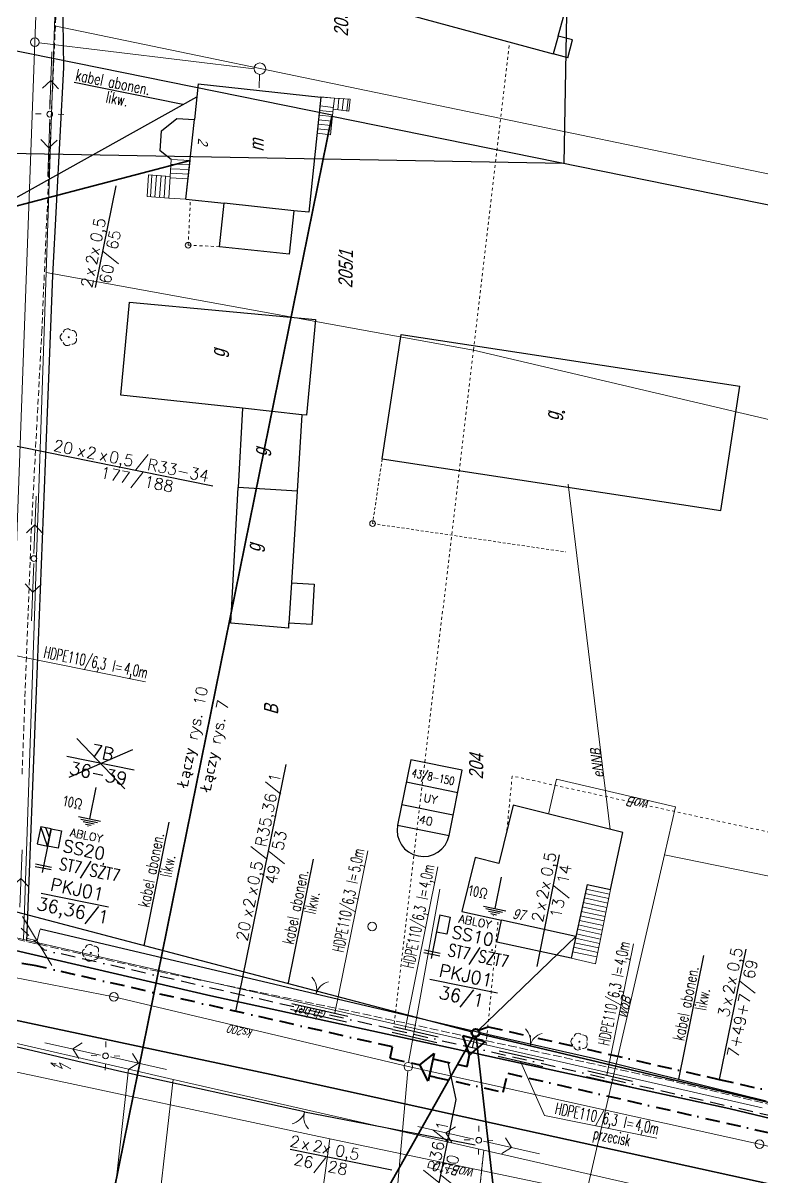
# Model space of a CAD drawing. Header units: millimetres. Extents: x 4848043 to 9699780, y 5827542 to 11659147.
# Drawn here: x 4849814.8 to 4849943.8, y 5829505.6 to 5829706.9 of the extents above; entities that cross this region are included whole.
import ezdxf
from ezdxf.enums import TextEntityAlignment as Align
from ezdxf.lldxf.tags import DXFTag

# ---------------------------------------------------------------- set-up
doc = ezdxf.new("R2010")
doc.units = ezdxf.units.MM
doc.header["$MEASUREMENT"] = 0
for name, pattern in [('0', [0]), ('BORDER', [1.75, 0.5, -0.25, 0.5, -0.25, 0, -0.25]), ('BUW', [0.85, 0.5, -0.35]), ('BZN', [1, 0.5, -0.5]), ('GUZ', [1, 0.5, -0.5]), ('KOC', [2, 1.5, -0.5]), ('KOJ', [0]), ('KOU', [1.5, 1, -0.5]), ('SCH', [0]), ('UPE', [0]), ('UPW', [0])]:
    doc.linetypes.add(name, pattern=pattern)
doc.layers.get('0').update_dxf_attribs({"lineweight": 18})
for name, color, linetype, lineweight in [('EADTD_T_0', 7, '0', 18), ('EBTOO_T_9', 7, '0', 18), ('EBTPO_L_4', 7, '0', 18), ('EBTPO_L_6', 9, '0', 18), ('EBUOA_T_1', 251, '0', 25), ('EBUPO_L_6', 7, '0', 18), ('EBUPP_L_3', 6, '0', 25), ('EDZPD_L_0', 251, '0', 18), ('EDZTD_T_0', 7, '0', 25), ('EUZOU_T_0', 251, '0', 18), ('EUZPU_L_4', 251, 'GUZ', 18), ('SDROK_T_1', 251, '0', 18), ('SDRPK_L_0', 7, '0', 35), ('SDRPK_L_1', 7, 'KOU', 18), ('SDRPK_L_2', 251, 'KOC', 18), ('SZOPO_T_0', 251, '0', 18), ('SZZPZ_T_0', 251, '0', 15), ('TEL kable doziemne proj.', 32, 'BORDER', 30), ('TEL rury', 6, 'Continuous', 30), ('TEL rury opis', 6, 'Continuous', 20), ('TEL rury opis MONIKA', 6, 'Continuous', 20), ('TES kable doziemne proj.', 4, 'BORDER', 40), ('TES kable napow. proj.', 241, 'LIN_NAPOW_PROJ', 35), ('TES zakończenia projektowane', 4, 'Continuous', 40), ('TES złącza projektowane', 4, 'Continuous', 40), ('UEEOO_T_0', 251, '0', 18), ('UEEPA_T_2', 251, '0', 18), ('UEEPON_L_0', 14, 'UPE', 18), ('UKKOO_T_2', 7, '0', 18), ('UKKPA_T_4', 251, '0', 18), ('UKKPOR_L_0', 36, '0', 18), ('UTTPA_T_2', 34, '0', 18), ('UWWOO_T_0', 251, '0', 18), ('UWWPO_L_0', 162, 'UPW', 18)]:
    doc.layers.add(name, color=color, linetype=linetype, lineweight=lineweight)
doc.layers.add('Kanaliza', color=36, linetype='DASHEDX2', lineweight=18, plot=False)
doc.layers.add('RYS layout', color=7, linetype='Continuous', lineweight=30, plot=False)
for name, color, linetype in [('NR-RYS @ 1', 7, 'Continuous'), ('OPIS_KABLA', 30, 'Continuous'), ('OPIS_RURY', 6, 'Continuous'), ('RURY-ISTN', 6, 'Continuous'), ('SZOPO_L_0', 251, 'BGS'), ('TES kable napow. likw.', 9, 'LIN_NAPOW_LIKW'), ('TES opisy kabli abon.', 30, 'Continuous'), ('TES opisy kabli rozdz.', 30, 'Continuous'), ('TES opisy zakończeń', 30, 'Continuous'), ('TES rury', 6, 'Continuous'), ('TES zakończenia istniejące', 140, 'Continuous'), ('TES zakończenia likwidowane', 9, 'Continuous')]:
    doc.layers.add(name, color=color, linetype=linetype)
doc.styles.add('ROMANS', font='simplex.shx')
doc.styles.add('SIMPLEX', font='simplex.shx', dxfattribs={"width": 0.8, "height": 1.5})
doc.styles.add('Simplex2', font='simplex.shx', dxfattribs={"width": 0.7})
doc.styles.get("Standard").update_dxf_attribs({"font": 'txt', "width": 0.8, "oblique": 15})
doc.linetypes.add('BGS', pattern='A,2.5,[133,ltypeshp.shx,S=0.2,R=0,X=0,Y=0],2.5', length=5)
tags = doc.linetypes.add('DASHEDX2', pattern=[38.1, 25.4, -12.7]).pattern_tags.tags
tags[6:7] = [DXFTag(74, 4), DXFTag(75, 0), DXFTag(340, '0'), DXFTag(46, 1.0), DXFTag(50, 0.0), DXFTag(44, 0.0), DXFTag(45, 0.0)]
tags[4:5] = [DXFTag(74, 4), DXFTag(75, 0), DXFTag(340, '0'), DXFTag(46, 1.0), DXFTag(50, 0.0), DXFTag(44, 0.0), DXFTag(45, 0.0)]
doc.linetypes.add('LIN_NAPOW_LIKW', pattern='A,0.0001,[131,ltypeshp.shx,S=0.1,R=20,X=0.34023,Y=-0.12817],-0.1,[131,ltypeshp.shx,S=0.1,R=200,X=0.35977,Y=0.12817],-0.3,[135,l_napow.shx,S=0.1,R=0,X=-0.4,Y=0],-0.2,[135,l_napow.shx,S=0.1,R=180,X=0.2,Y=0],-0.2', length=0.8001)
doc.linetypes.add('LIN_NAPOW_PROJ', pattern='A,0.0001,-0.4,[136,l_napow.shx,S=0.1,R=0,X=-0.4,Y=0],-0.2,[137,l_napow.shx,S=0.1,R=0,X=-0.2,Y=0],-0.2', length=0.8001)

# ---------------------------------------------------------------- blocks, each defined once
blk = doc.blocks.new('BUJ')
at = {"color": 0}
blk.add_circle((0, 0), 0.25, dxfattribs=at)
blk = doc.blocks.new('WSP')
at = {"color": 0}
blk.add_circle((0, 0), 0.09, dxfattribs=at)
blk = doc.blocks.new('BGB')
at = {"color": 0}
for centre, start, end in [((-1.5, 0.021), 0, 60.404), ((1.5, 0.021), 120, 180.404)]:
    blk.add_arc(centre, 1.5, start, end, dxfattribs=at)
blk = doc.blocks.new('DLI')
at = {"color": 0}
blk.add_circle((0, 0), 0.045, dxfattribs=at)
for centre, start, end in [((-0.357, 0.116), 102.488, 221.918), ((0, 0.375), 30.487, 149.918), ((0.357, 0.116), -41.514, 77.916), ((-0.22, -0.303), 174.489, 293.916), ((0.22, -0.303), -113.512, 5.915)]:
    blk.add_arc(centre, 0.375, start, end, dxfattribs=at)
blk = doc.blocks.new('PTR')
at = {"color": 0}
for p, q in [((0, 0.75), (0.3488, 1.44765)), ((0.5, 1.75), (0.1882, 1.4059)), ((0.5, 1.75), (0.4118, 1.2941)), ((0.5, 1), (0, 0.75)), ((0, 0), (0.5, 1))]:
    blk.add_line(p, q, dxfattribs=at)
blk = doc.blocks.new('SLS')
at = {"color": 0}
blk.add_circle((0, 0), 0.25, dxfattribs=at)
blk.add_circle((0, 0), 0.25, dxfattribs=at)
blk = doc.blocks.new('PNN')
at = {"color": 0}
for p, q in [((0.4395, 0.01539), (5.4395, 0.01539)), ((2.9395, 0.01539), (2.2324, 0.72249)), ((2.9395, 0.01539), (2.2324, -0.69171))]:
    blk.add_line(p, q, dxfattribs=at)
blk = doc.blocks.new('LAT')
at = {"color": 0}
for p, q in [((0.00809, 0.758155), (0.00809, 1.258155)), ((-1.24191, 0.008155), (-0.74191, 0.008155)), ((0.75809, 0.008155), (1.25809, 0.008155)), ((0.00809, -0.741845), (0.00809, -1.241845))]:
    blk.add_line(p, q, dxfattribs=at)
blk = doc.blocks.new('UKK')
at = {"color": 0}
blk.add_circle((0, 0), 0.375, dxfattribs=at)
blk = doc.blocks.new('KBR-SL1P')
for p, q in [((0, 0), (-1, 1.48)), ((-1, 1.48), (1, 1.48)), ((1, 1.48), (0, 0))]:
    blk.add_line(p, q)
blk.add_circle((0, 1.98), 0.35)
blk = doc.blocks.new('KB-RZP')
at = {"style": 'SIMPLEX'}
for s, p in [('/', (0.5, 0.39)), ('x', (-4.75, 0.25)), ('x', (-2.78, 0.25))]:
    blk.add_text(s, height=1, dxfattribs=at).set_placement(p)
for tag, p in [('POJ-KAB', (-5.16, 0.25)), ('DL-KAB', (0.19, -1.25))]:
    blk.add_attdef(tag, text='', height=1, dxfattribs=at).set_placement(p, align=Align.RIGHT)
for tag, p in [('KONS-KAB', (-3.5, 0.25)), ('SR-ZYL', (-0.85, 0.25)), ('SEP', (0.84, -1.25))]:
    blk.add_attdef(tag, text='', height=1, dxfattribs=at).set_placement(p, align=Align.CENTER)
for tag, p in [('NR-KAB', (1.5, 0.25)), ('DL-MON', (1.5, -1.25))]:
    blk.add_attdef(tag, p, '', height=1, dxfattribs=at)
at = {"style": 'SIMPLEX', "flags": 1}
blk.add_attdef('TYP-KAB', text='', height=0.5, dxfattribs=at).set_placement((-8.41, 0.25), align=Align.RIGHT)
blk.add_attdef('REJ-SZAF', (7.64, 0.25), '', height=0.5, dxfattribs=at)
blk = doc.blocks.new('KB-IWP')
at = {"style": 'SIMPLEX'}
for p in [(-1.22, 0.25), (0.64, 0.25)]:
    blk.add_text('x', height=1, dxfattribs=at).set_placement(p, align=Align.RIGHT)
for tag, p in [('POJ-KAB', (-2.13, 0.25)), ('DL-KAB', (-0.62, -1.25))]:
    blk.add_attdef(tag, text='', height=1, dxfattribs=at).set_placement(p, align=Align.RIGHT)
for tag, p in [('KONS-KAB', (-0.52, 0.25)), ('SR-ZYL', (2.12, 0.25)), ('SEP', (-0.02, -1.25))]:
    blk.add_attdef(tag, text='', height=1, dxfattribs=at).set_placement(p, align=Align.CENTER)
at = {"style": 'SIMPLEX', "flags": 1}
blk.add_attdef('TYP-KAB', text='', height=0.5, dxfattribs=at).set_placement((-6.02, 0.25), align=Align.RIGHT)
blk.add_attdef('REJ-SZAF', (6.39, 0.25), '', height=0.5, dxfattribs=at)
at = {"style": 'SIMPLEX'}
blk.add_attdef('DL-MON', (0.7, -1.25), '', height=1, dxfattribs=at)
blk = doc.blocks.new('OB')
at = {"style": 'ROMANS', "width": 0.6}
blk.add_text('l=', height=2, dxfattribs=at).set_placement((9.86, 0.18))
for tag, p in [('OB_TYP', (8.68, 0.18)), ('OB_SW', (11.54, -2.76))]:
    blk.add_attdef(tag, text='', height=2, dxfattribs=at).set_placement(p, align=Align.RIGHT)
blk.add_attdef('OB_DL', (11.91, 0.18), '', height=2, dxfattribs=at)
blk = doc.blocks.new('ZL-2P')
for p, q in [((0, 0), (1, 1.25)), ((1, 1.25), (1, -1.25)), ((1, -1.25), (0, 0)), ((1, 0.75), (1.5, 0.75)), ((1, -0.75), (1.5, -0.75))]:
    blk.add_line(p, q)
blk = doc.blocks.new('KBR-ZP2')
blk.add_line((-4, 2), (4, 2))
at = {"style": 'SIMPLEX'}
for tag, p in [('REJ-SZAF', (0, 2.5)), ('NR-ZAK', (0, 0))]:
    blk.add_attdef(tag, text='', height=1.5, dxfattribs=at).set_placement(p, align=Align.CENTER)
blk = doc.blocks.new('ZLOP')
for p, q in [((9.15, 0), (0, 0)), ((0, 0), (0, -11.62)), ((9.15, -11.62), (9.15, 0)), ((9.15, -4), (0, -4)), ((9.15, -8), (0, -8)), ((0, -11.62), (9.15, -11.62))]:
    blk.add_line(p, q)
blk.add_arc((4.58, -11.62), 4.58, 180, 0)
at = {"style": 'ROMANS', "width": 0.713756}
blk.add_attdef('MUFA', text='', height=1.41, dxfattribs=at).set_placement((0.63, -2.88), (8.18, -2.88), align=Align.FIT)
at = {"style": 'ROMANS'}
for tag, p in [('LACZNIK', (4.71, -6.72)), ('PARY', (4.69, -10.56))]:
    blk.add_attdef(tag, text='', height=1.41, dxfattribs=at).set_placement(p, align=Align.CENTER)
for tag, flags, p in [('NRZL', 4, (4.68, -14.12)), ('BOKT', 1, (4.69, -17.8))]:
    blk.add_attdef(tag, text='', height=1.41, dxfattribs=dict(at, flags=flags)).set_placement(p, align=Align.CENTER)

msp = doc.modelspace()

# ---------------------------------------------------------------- linework, layer by layer
at = {"layer": 'EBTPO_L_4', "linetype": 'BUW'}
for p, q in [((4849877.46, 5829630.85), (4849875.8, 5829619.56)), ((4849875.8, 5829619.56), (4849909.49, 5829614.62))]:
    msp.add_line(p, q, dxfattribs=at)
at = {"layer": 'EBTPO_L_6', "linetype": 'SCH'}
for p, q in [((4849866.11, 5829687.66), (4849866.78, 5829693.99)), ((4849868.93, 5829692.17), (4849866.62, 5829692.44)), ((4849869.1, 5829693.77), (4849866.78, 5829694.01)), ((4849866.78, 5829693.99), (4849869.12, 5829693.79)), ((4849868.91, 5829691.87), (4849869.12, 5829693.79)), ((4849869.12, 5829693.79), (4849871.88, 5829693.62)), ((4849869.92, 5829693.74), (4849869.7, 5829691.76)), ((4849870.72, 5829693.68), (4849870.48, 5829691.67)), ((4849871.52, 5829693.63), (4849871.28, 5829691.57)), ((4849871.62, 5829691.53), (4849871.88, 5829693.62)), ((4849868.76, 5829690.6), (4849866.45, 5829690.84)), ((4849868.86, 5829691.38), (4849866.54, 5829691.64)), ((4849868.91, 5829691.87), (4849871.62, 5829691.53)), ((4849868.5, 5829688.2), (4849866.2, 5829688.44)), ((4849868.59, 5829689), (4849866.28, 5829689.24)), ((4849868.69, 5829689.8), (4849866.37, 5829690.04)), ((4849866.11, 5829687.66), (4849868.43, 5829687.4)), ((4849843.85, 5829682.14), (4849840.61, 5829682.28)), ((4849840.66, 5829683.08), (4849843.94, 5829682.94)), ((4849843.94, 5829682.94), (4849843.22, 5829676.17)), ((4849836.7, 5829680.41), (4849836.43, 5829676.61)), ((4849840.47, 5829680.14), (4849836.7, 5829680.41)), ((4849837.01, 5829676.56), (4849837.28, 5829680.36)), ((4849837.81, 5829676.53), (4849838.07, 5829680.3)), ((4849838.61, 5829676.47), (4849838.87, 5829680.25)), ((4849839.41, 5829676.42), (4849839.67, 5829680.19)), ((4849843.68, 5829680.54), (4849840.5, 5829680.68)), ((4849843.77, 5829681.34), (4849840.56, 5829681.48)), ((4849840.47, 5829680.14), (4849840.2, 5829676.36)), ((4849843.61, 5829679.74), (4849840.45, 5829679.88)), ((4849840.2, 5829676.36), (4849836.43, 5829676.61)), ((4849840.2, 5829676.36), (4849843.22, 5829676.17)), ((4849913.06, 5829555.8), (4849917.17, 5829554.93)), ((4849917.32, 5829555.71), (4849913.24, 5829556.58)), ((4849917.32, 5829555.71), (4849914.71, 5829542.77)), ((4849912.56, 5829553.45), (4849916.69, 5829552.58)), ((4849912.72, 5829554.25), (4849916.86, 5829553.36)), ((4849912.89, 5829555.03), (4849917.01, 5829554.13)), ((4849912.21, 5829551.9), (4849916.38, 5829551)), ((4849912.39, 5829552.68), (4849916.53, 5829551.78)), ((4849911.71, 5829549.55), (4849915.9, 5829548.65)), ((4849911.89, 5829550.32), (4849916.07, 5829549.43)), ((4849912.04, 5829551.12), (4849916.22, 5829550.23)), ((4849911.36, 5829547.99), (4849915.59, 5829547.08)), ((4849911.54, 5829548.77), (4849915.74, 5829547.88)), ((4849910.86, 5829545.64), (4849915.11, 5829544.73)), ((4849911.04, 5829546.42), (4849915.28, 5829545.52)), ((4849911.21, 5829547.2), (4849915.43, 5829546.3)), ((4849914.71, 5829542.77), (4849910.45, 5829543.71)), ((4849910.71, 5829544.87), (4849914.95, 5829543.95))]:
    msp.add_line(p, q, dxfattribs=at)
at = {"layer": 'EBTPO_L_6', "linetype": '0'}
for p, q in [((4849869.12, 5829693.79), (4849868.91, 5829691.87)), ((4849868.43, 5829687.4), (4849868.91, 5829691.87)), ((4849840.66, 5829683.08), (4849840.47, 5829680.14)), ((4849840.2, 5829676.36), (4849840.47, 5829680.14))]:
    msp.add_line(p, q, dxfattribs=at)
at = {"layer": 'EBUPO_L_6', "linetype": 'BZN'}
for p, q in [((4849843.6, 5829668.14), (4849844, 5829676.1)), ((4849849.07, 5829667.88), (4849843.6, 5829668.14))]:
    msp.add_line(p, q, dxfattribs=at)
at = {"layer": 'EBUPP_L_3', "linetype": '0'}
for p, q in [((4849908.18, 5829704.64), (4849910.94, 5829714.53)), ((4849873.1, 5829710.8), (4849907.34, 5829701.53)), ((4849908.18, 5829704.64), (4849907.34, 5829701.53)), ((4849910.71, 5829703.95), (4849908.18, 5829704.64)), ((4849909.85, 5829700.85), (4849910.71, 5829703.95)), ((4849909.85, 5829700.85), (4849907.34, 5829701.53)), ((4849845.36, 5829696.3), (4849844.69, 5829690.09)), ((4849845.36, 5829696.3), (4849866.78, 5829693.99)), ((4849866.78, 5829693.99), (4849864.64, 5829673.89)), ((4849838.93, 5829688.11), (4849841.63, 5829690.22)), ((4849841.63, 5829690.22), (4849844.69, 5829690.09)), ((4849843.22, 5829676.17), (4849844.69, 5829690.09)), ((4849838.73, 5829684.61), (4849838.93, 5829688.11)), ((4849840.66, 5829683.08), (4849838.73, 5829684.61)), ((4849843.22, 5829676.17), (4849849.87, 5829675.45)), ((4849849.07, 5829667.88), (4849849.87, 5829675.45)), ((4849862.05, 5829674.15), (4849849.87, 5829675.45)), ((4849862.05, 5829674.15), (4849861.25, 5829666.57)), ((4849864.64, 5829673.89), (4849862.05, 5829674.15)), ((4849861.25, 5829666.57), (4849849.07, 5829667.88)), ((4849831.83, 5829641.95), (4849833.34, 5829658.18)), ((4849833.34, 5829658.18), (4849865.83, 5829655.16)), ((4849865.83, 5829655.16), (4849864.27, 5829638.49)), ((4849877.46, 5829630.85), (4849880.77, 5829652.56)), ((4849880.77, 5829652.56), (4849939.91, 5829643.52)), ((4849853.11, 5829639.71), (4849831.83, 5829641.95)), ((4849936.59, 5829621.82), (4849939.91, 5829643.52)), ((4849853.11, 5829639.71), (4849852.34, 5829625.86)), ((4849863.43, 5829638.56), (4849853.11, 5829639.71)), ((4849863.43, 5829638.56), (4849862.62, 5829625.24)), ((4849864.27, 5829638.49), (4849863.43, 5829638.56)), ((4849877.46, 5829630.85), (4849936.59, 5829621.82)), ((4849851.04, 5829602.2), (4849852.34, 5829625.86)), ((4849862.62, 5829625.24), (4849852.34, 5829625.86)), ((4849862.62, 5829625.24), (4849861.63, 5829609.21)), ((4849861.63, 5829609.21), (4849861.2, 5829602.2)), ((4849861.63, 5829609.21), (4849865.61, 5829608.98)), ((4849865.61, 5829608.98), (4849865.16, 5829601.95)), ((4849861.15, 5829601.32), (4849851.04, 5829602.2)), ((4849861.15, 5829601.32), (4849861.2, 5829602.2)), ((4849865.16, 5829601.95), (4849861.2, 5829602.2)), ((4849900.34, 5829570.41), (4849897.82, 5829560.28)), ((4849919.46, 5829565.67), (4849900.34, 5829570.41)), ((4849917.32, 5829555.71), (4849919.46, 5829565.67)), ((4849893.72, 5829561.29), (4849891.39, 5829551.87)), ((4849897.82, 5829560.28), (4849893.72, 5829561.29)), ((4849913.24, 5829556.58), (4849911.28, 5829547.5)), ((4849913.24, 5829556.58), (4849917.32, 5829555.71)), ((4849891.39, 5829551.87), (4849898.32, 5829550.35)), ((4849897.48, 5829546.54), (4849898.32, 5829550.35)), ((4849911.28, 5829547.5), (4849898.32, 5829550.35)), ((4849911.28, 5829547.5), (4849910.45, 5829543.71)), ((4849910.45, 5829543.71), (4849897.48, 5829546.54))]:
    msp.add_line(p, q, dxfattribs=at)
at = {"layer": 'EDZPD_L_0', "linetype": '0'}
for p, q in [((4849820.28, 5829706.39), (4849822.74, 5829779.11)), ((4849818.81, 5829663.4), (4849820.28, 5829706.39)), ((4849820.28, 5829706.39), (4849963.31, 5829676.73)), ((4849814.85, 5829547), (4849818.81, 5829663.4)), ((4849818.81, 5829663.4), (4849893.4, 5829649.85)), ((4849893.4, 5829649.85), (4849958.18, 5829634.63)), ((4849814.85, 5829547), (4849803.02, 5829549.71)), ((4849879.54, 5829532.28), (4849814.85, 5829547)), ((4849833.21, 5829524.39), (4849802.33, 5829531.44)), ((4849943.83, 5829517.63), (4849879.54, 5829532.28)), ((4849833.21, 5829524.39), (4849820.44, 5829409.61)), ((4849841, 5829522.59), (4849833.21, 5829524.39)), ((4849827.96, 5829408.08), (4849841, 5829522.59)), ((4849895.23, 5829510.26), (4849841, 5829522.59)), ((4849882.41, 5829397.04), (4849895.23, 5829510.26)), ((4849895.23, 5829510.26), (4849938.82, 5829500.32))]:
    msp.add_line(p, q, dxfattribs=at)
at = {"layer": 'EUZPU_L_4', "linetype": 'GUZ'}
for p, q in [((4849893.4, 5829649.85), (4849899.72, 5829703.59)), ((4849879.54, 5829532.28), (4849893.4, 5829649.85)), ((4849900.17, 5829575.52), (4849899.24, 5829566.01)), ((4850001.85, 5829553.3), (4849900.17, 5829575.52)), ((4849895.6, 5829528.63), (4849897.73, 5829550.48)), ((4849895.23, 5829510.26), (4849886.92, 5829436.91))]:
    msp.add_line(p, q, dxfattribs=at)
at = {"layer": 'Kanaliza', "ltscale": 0.1}
for p, q in [((4849855.13, 5829698.92), (4849817.57, 5829703.46)), ((4849856.07, 5829697.94), (4849855.98, 5829695.58)), ((4849882.09, 5829525.56), (4849887.55, 5829555.79)), ((4849877.86, 5829478.01), (4849881.96, 5829524.07))]:
    msp.add_line(p, q, dxfattribs=at)
msp.add_circle((4849856.13, 5829698.94), 1, dxfattribs=at)
at = {"layer": 'OPIS_RURY'}
for p, q in [((4849827.48, 5829573.5), (4849826.37, 5829568.03)), ((4849824.43, 5829568.43), (4849828.31, 5829567.64)), ((4849824.85, 5829568), (4849827.76, 5829567.4)), ((4849825.26, 5829567.57), (4849827.21, 5829567.17)), ((4849825.68, 5829567.13), (4849826.65, 5829566.94)), ((4849826.08, 5829566.78), (4849826.15, 5829566.76)), ((4849898.23, 5829557.89), (4849897.12, 5829552.42)), ((4849895.17, 5829552.81), (4849899.06, 5829552.02)), ((4849895.59, 5829552.38), (4849898.5, 5829551.79)), ((4849896.01, 5829551.95), (4849897.95, 5829551.56)), ((4849896.43, 5829551.52), (4849897.4, 5829551.32)), ((4849896.82, 5829551.16), (4849896.9, 5829551.15))]:
    msp.add_line(p, q, dxfattribs=at)
at = {"layer": 'RURY-ISTN'}
for p, q in [((4849819.68, 5829566.31), (4849818.14, 5829558.71)), ((4849819.68, 5829566.31), (4849821.5, 5829565.94)), ((4849821.5, 5829565.94), (4849820.89, 5829562.93)), ((4849820.89, 5829562.93), (4849819.07, 5829563.3)), ((4849819.68, 5829559.13), (4849816.89, 5829559.7)), ((4849819.77, 5829559.57), (4849816.97, 5829560.14)), ((4849887.54, 5829551.28), (4849886, 5829543.68)), ((4849887.54, 5829551.28), (4849889.36, 5829550.91)), ((4849889.36, 5829550.91), (4849888.75, 5829547.9)), ((4849888.75, 5829547.9), (4849886.93, 5829548.27)), ((4849887.54, 5829544.11), (4849884.74, 5829544.67)), ((4849887.62, 5829544.54), (4849884.83, 5829545.11))]:
    msp.add_line(p, q, dxfattribs=at)
at = {"layer": 'RYS layout'}
for points in [[(4849624.24, 5829687.49), (4849634.23, 5830247.4), (4849919.19, 5830242.32), (4849909.19, 5829682.41)], [(4849812.06, 5829411.56), (4849214.23, 5829532.82), (4849270.89, 5829812.13), (4849868.72, 5829690.87)], [(4850409.84, 5829290.05), (4849812.01, 5829411.31), (4849868.67, 5829690.63), (4850466.49, 5829569.37)]]:
    msp.add_lwpolyline(points, close=True, dxfattribs=at)
at = {"layer": 'SDRPK_L_0', "linetype": 'KOJ'}
for p, q in [((4849847.56, 5829537.15), (4849752.7, 5829559.23)), ((4849815.89, 5829532.4), (4849792.79, 5829537.29)), ((4849890.38, 5829527.83), (4849847.56, 5829537.15)), ((4849858.08, 5829523.46), (4849815.89, 5829532.4)), ((4849937.96, 5829517.49), (4849890.38, 5829527.83)), ((4849922.99, 5829509.18), (4849858.08, 5829523.46)), ((4850004.91, 5829501.46), (4849937.96, 5829517.49)), ((4849981.85, 5829496.23), (4849922.99, 5829509.18))]:
    msp.add_line(p, q, dxfattribs=at)
at = {"layer": 'SDRPK_L_1', "linetype": 'KOU'}
for p, q in [((4849818.04, 5829653), (4849820.79, 5829714.9)), ((4849816.18, 5829617.88), (4849818.04, 5829653)), ((4849814.61, 5829575.87), (4849816.18, 5829617.88))]:
    msp.add_line(p, q, dxfattribs=at)
at = {"layer": 'SDRPK_L_2', "linetype": 'KOC'}
for p, q in [((4849838.51, 5829541.39), (4849813.93, 5829546.97)), ((4849871.36, 5829534.61), (4849838.51, 5829541.39)), ((4849928.31, 5829522.25), (4849871.36, 5829534.61)), ((4849990.57, 5829507.27), (4849928.31, 5829522.25))]:
    msp.add_line(p, q, dxfattribs=at)
at = {"layer": 'SZOPO_L_0', "linetype": 'BGS'}
for p, q in [((4849821.89, 5829699.14), (4849821.65, 5829715.86)), ((4849820, 5829662.84), (4849821.89, 5829699.14)), ((4849819.05, 5829638.92), (4849820, 5829662.84)), ((4849817.14, 5829590.3), (4849819.05, 5829638.92)), ((4849815.45, 5829546.71), (4849817.14, 5829590.3)), ((4849865.91, 5829537.46), (4849817.74, 5829548.77)), ((4849896.86, 5829530.19), (4849865.91, 5829537.46)), ((4849831.5, 5829524.02), (4849787.8, 5829534.36)), ((4849914.34, 5829526.22), (4849896.86, 5829530.19)), ((4849944.49, 5829518.76), (4849914.34, 5829526.22)), ((4849863.92, 5829516.94), (4849831.5, 5829524.02)), ((4849863.92, 5829516.94), (4849893.72, 5829511.14))]:
    msp.add_line(p, q, dxfattribs=at)
at = {"layer": 'TEL kable doziemne proj.', "ltscale": 5}
msp.add_line((4849893.62, 5829530.02), (4849893.19, 5829528.14), dxfattribs=at)
for points in [[(4849879.32, 5829531.3), (4849818.5, 5829545.14), (4849814.43, 5829548.99)], [(4849879.32, 5829531.3), (4849943.61, 5829516.65), (4850007.81, 5829502.05), (4850071.93, 5829487.43), (4850072.3, 5829490.43), (4850105.14, 5829482.95)]]:
    msp.add_lwpolyline(points, dxfattribs=at)
at = {"layer": 'TEL rury'}
for p, q in [((4849861.71, 5829535.82), (4849871.46, 5829533.6)), ((4849861.49, 5829534.85), (4849871.24, 5829532.63)), ((4849879.43, 5829531.79), (4849887.23, 5829530.01)), ((4849879.21, 5829530.82), (4849887.01, 5829529.04)), ((4849897.91, 5829527.58), (4849905.71, 5829525.8)), ((4849897.69, 5829526.61), (4849905.49, 5829524.83)), ((4849913.35, 5829524.06), (4849921.15, 5829522.28)), ((4849913.13, 5829523.09), (4849920.93, 5829521.31))]:
    msp.add_line(p, q, dxfattribs=at)
at = {"layer": 'TEL rury opis'}
for p, q in [((4849806.04, 5829598.04), (4849836.13, 5829591.94)), ((4849869.21, 5829534.12), (4849874.96, 5829562.49)), ((4849881.46, 5829531.33), (4849887.21, 5829559.7)), ((4849916.69, 5829523.3), (4849921.34, 5829546.22)), ((4849905.81, 5829516.3), (4849925.4, 5829512.33))]:
    msp.add_line(p, q, dxfattribs=at)
at = {"layer": 'TEL rury opis MONIKA', "linetype": 'ByBlock'}
msp.add_line((4849901.59, 5829525.72), (4849905.81, 5829516.3), dxfattribs=at)
at = {"layer": 'TES kable doziemne proj.', "ltscale": 5}
for p, q in [((4849896, 5829531.77), (4849936.32, 5829522.58)), ((4849878.85, 5829526.27), (4849884.06, 5829525.12)), ((4849898.6, 5829520.35), (4849899.4, 5829523.65)), ((4849899.4, 5829523.65), (4849942.94, 5829513.73)), ((4849886.66, 5829523), (4849898.6, 5829520.35)), ((4849936.32, 5829522.58), (4849989.21, 5829510.55)), ((4849942.94, 5829513.73), (4849988.22, 5829503.43))]:
    msp.add_line(p, q, dxfattribs=at)
for points in [[(4849878.85, 5829526.27), (4849879.28, 5829528.24), (4849817.04, 5829542.4), (4849793.32, 5829546.43)], [(4849886.82, 5829526.04), (4849892.31, 5829524.82), (4849892.73, 5829526.88)]]:
    msp.add_lwpolyline(points, dxfattribs=at)
at = {"layer": 'TES kable napow. likw.', "ltscale": 5}
for points in [[(4849808.84, 5829673.87), (4849845.12, 5829694.03)], [(4849801.87, 5829554.91), (4849893.1, 5829530.88)]]:
    msp.add_lwpolyline(points, dxfattribs=at)
at = {"layer": 'TES kable napow. likw.', "ltscale": 4}
msp.add_lwpolyline([(4849894.45, 5829530.54), (4849988.63, 5829508.23)], dxfattribs=at)
at = {"layer": 'TES kable napow. proj.', "ltscale": 5}
for p, q in [((4849808.9, 5829673.73), (4849843.94, 5829682.94)), ((4849894.28, 5829531.19), (4849911.28, 5829547.5)), ((4849893.43, 5829530.1), (4849869.23, 5829487.26)), ((4849893.85, 5829530.01), (4849902.6, 5829453.44)), ((4849988.63, 5829508.23), (4849894.45, 5829530.54))]:
    msp.add_line(p, q, dxfattribs=at)
at = {"layer": 'TES opisy kabli rozdz.'}
for p, q in [((4849830.95, 5829678.52), (4849827.35, 5829660.76)), ((4849847.92, 5829626.1), (4849810.21, 5829633.75)), ((4849851.95, 5829534.45), (4849860.68, 5829577.52)), ((4849908.39, 5829561.78), (4849904.44, 5829542.31)), ((4849940.93, 5829545.31), (4849936.32, 5829522.58)), ((4849884.62, 5829490.61), (4849890.39, 5829519.08)), ((4849879.15, 5829506.76), (4849861.38, 5829510.36))]:
    msp.add_line(p, q, dxfattribs=at)
at = {"layer": 'TES opisy kabli rozdz.', "linetype": 'ByBlock'}
msp.add_line((4849890.39, 5829519.08), (4849889.01, 5829525.55), dxfattribs=at)
at = {"layer": 'TES opisy zakończeń'}
for p, q in [((4849824.15, 5829582.07), (4849832.52, 5829573.28)), ((4849833.9, 5829580.09), (4849822.77, 5829575.25))]:
    msp.add_line(p, q, dxfattribs=at)
at = {"layer": 'TES rury', "linetype": 'Continuous'}
for p, q in [((4849842.65, 5829692.69), (4849823.67, 5829696.54)), ((4849840.25, 5829567.47), (4849835.86, 5829545.87)), ((4849865.44, 5829561.03), (4849861.06, 5829539.43)), ((4849933.59, 5829544.2), (4849929.21, 5829522.6))]:
    msp.add_line(p, q, dxfattribs=at)
at = {"layer": 'TES zakończenia likwidowane', "extrusion": (0, 0, -1)}
for p, q in [((4849819.07, 5829563.3), (4849817.86, 5829566.68)), ((4849819.38, 5829564.81), (4849818.77, 5829566.5))]:
    msp.add_line(p, q, dxfattribs=at)
msp.add_lwpolyline([(-4849817.25, 5829563.67), (-4849819.07, 5829563.3), (-4849819.68, 5829566.31), (-4849817.86, 5829566.68)], close=True, dxfattribs=at)
at = {"layer": 'TES złącza projektowane', "linetype": 'ByBlock'}
msp.add_line((4849894.28, 5829531.19), (4849896, 5829531.77), dxfattribs=at)
at = {"layer": 'UEEPON_L_0', "linetype": 'UPE'}
for p, q in [((4849913.73, 5829595.3), (4849909.92, 5829626.45)), ((4849917.29, 5829566.21), (4849913.73, 5829595.3))]:
    msp.add_line(p, q, dxfattribs=at)
at = {"layer": 'UKKPOR_L_0', "linetype": '0'}
for p, q in [((4849816.83, 5829703.55), (4849819.43, 5829770.93)), ((4849810.9, 5829540.81), (4849816.83, 5829703.55)), ((4849830.64, 5829537.01), (4849810.9, 5829540.81)), ((4849882.03, 5829524.81), (4849830.64, 5829537.01)), ((4849943.33, 5829511.26), (4849882.03, 5829524.81)), ((4850006.16, 5829496.59), (4849943.33, 5829511.26))]:
    msp.add_line(p, q, dxfattribs=at)
at = {"layer": 'UWWPO_L_0', "linetype": 'UPW'}
for p, q in [((4849907.89, 5829574.98), (4849906.48, 5829568.88)), ((4849928.7, 5829570.17), (4849907.89, 5829574.98)), ((4849928.7, 5829570.17), (4849926.75, 5829561.78)), ((4849913.14, 5829502.84), (4849926.75, 5829561.78)), ((4849926.75, 5829561.78), (4849951.77, 5829556.65)), ((4849868.34, 5829512.24), (4849807.46, 5829525.14)), ((4849868.34, 5829512.24), (4849864.95, 5829488.01)), ((4849913.14, 5829502.84), (4849868.34, 5829512.24))]:
    msp.add_line(p, q, dxfattribs=at)

# ---------------------------------------------------------------- block references
at = {"layer": 'EBTOO_T_9', "xscale": 2, "yscale": 2, "zscale": 2, "rotation": 88.97723720235952}
for p in [(4849843.6, 5829668.14), (4849875.8, 5829619.56)]:
    msp.add_blockref('BUJ', p, dxfattribs=at)
at = {"layer": 'EBUOA_T_1', "xscale": 2, "yscale": 2, "zscale": 2, "rotation": 88.97723720235952}
msp.add_blockref('WSP', (4849909.11, 5829638.99), dxfattribs=at)
at = {"layer": 'SZOPO_T_0'}
for p, xscale, yscale, zscale, rotation in [((4849865.91, 5829537.46), 1.999999999477125, 1.999999999477125, 1.999999999477125, 344.0472372074245), ((4849903.27, 5829528.44), 1.999999999531038, 1.999999999531038, 1.999999999531038, 345.3272372084519), ((4849863.92, 5829516.94), 1.999999999701012, 1.999999999701012, 1.999999999701012, 163.7172372004756)]:
    msp.add_blockref('BGB', p, dxfattribs=dict(at, xscale=xscale, yscale=yscale, zscale=zscale, rotation=rotation))
at = {"layer": 'SZZPZ_T_0', "xscale": 2, "yscale": 2, "zscale": 2, "rotation": 88.97723720235952}
for p in [(4849822.75, 5829652.07), (4849826.61, 5829544.65), (4849911.91, 5829529.16)]:
    msp.add_blockref('DLI', p, dxfattribs=at)
at = {"layer": 'TEL rury opis'}
for p, rotation, values in [((4849820.57, 5829595.56), 348.5338841266187, {'OB_TYP': 'HDPE110/6,3', 'OB_DL': '4,0m'}), ((4849871.35, 5829546.92), 78.53388413066375, {'OB_TYP': 'HDPE110/6,3', 'OB_DL': '5,0m'}), ((4849883.6, 5829544.14), 78.53388413066375, {'OB_TYP': 'HDPE110/6,3', 'OB_DL': '4,0m'}), ((4849917.72, 5829530.66), 78.53388413648881, {'OB_TYP': 'HDPE110/6,3', 'OB_DL': '4,0m'}), ((4849909.83, 5829515.94), 348.5338841265477, {'OB_TYP': 'HDPE110/6,3', 'OB_DL': '4,0m', 'OB_SW': 'przecisk'})]:
    msp.add_blockref('OB', p, dxfattribs=dict(at, rotation=rotation)).add_auto_attribs(values)
at = {"layer": 'TES opisy kabli abon.', "linetype": 'Continuous'}
for p, xscale, yscale, zscale, rotation, values in [((4849828.48, 5829666.33), 1.999999999546577, 1.999999999546577, 1.999999999546577, 78.5338841245074, {'POJ-KAB': '2', 'KONS-KAB': '2', 'DL-KAB': '60', 'DL-MON': '65', 'SR-ZYL': '0,5', 'SEP': '/'}), ((4849907.15, 5829555.65), 1.999999999546577, 1.999999999546577, 1.999999999546577, 78.53388412991411, {'POJ-KAB': '2', 'KONS-KAB': '2', 'DL-KAB': '13', 'DL-MON': '14', 'SR-ZYL': '0,5', 'SEP': '/'}), ((4849939.66, 5829539.05), 1.999999999546578, 1.999999999546578, 1.999999999546578, 78.53388413053656, {'POJ-KAB': '3', 'KONS-KAB': '2', 'DL-KAB': '7+49+7', 'DL-MON': '69', 'SR-ZYL': '0,5', 'SEP': '/'}), ((4849866.96, 5829509.23), 1.999999999546577, 1.999999999546577, 1.999999999546577, 348.5338841265313, {'POJ-KAB': '2', 'KONS-KAB': '2', 'DL-KAB': '26', 'DL-MON': '28', 'SR-ZYL': '0,5', 'SEP': '/'})]:
    msp.add_blockref('KB-IWP', p, dxfattribs=dict(at, xscale=xscale, yscale=yscale, zscale=zscale, rotation=rotation)).add_auto_attribs(values)
at = {"layer": 'TES opisy kabli rozdz.'}
for p, xscale, yscale, zscale, rotation, values in [((4849833.32, 5829629.06), 1.999999999363284, 1.999999999363284, 1.999999999363284, 348.5338841358439, {'POJ-KAB': '20', 'KONS-KAB': '2', 'SR-ZYL': '0,5', 'NR-KAB': 'R33-34', 'DL-KAB': '177', 'DL-MON': '188', 'SEP': '/'}), ((4849857.12, 5829559.96), 1.999999999883584, 1.999999999883584, 1.999999999883584, 78.53388412771184, {'POJ-KAB': '20', 'KONS-KAB': '2', 'SR-ZYL': '0,5', 'NR-KAB': 'R35,36/1', 'DL-KAB': '49', 'DL-MON': '53', 'SEP': '/'}), ((4849887.22, 5829503.43), 1.999999999883584, 1.999999999883584, 1.999999999883584, 78.53388412829946, {'POJ-KAB': '10', 'KONS-KAB': '2', 'SR-ZYL': '0,5', 'NR-KAB': 'R36/1', 'DL-KAB': '1+7', 'DL-MON': '10', 'SEP': '/'})]:
    msp.add_blockref('KB-RZP', p, dxfattribs=dict(at, xscale=xscale, yscale=yscale, zscale=zscale, rotation=rotation)).add_auto_attribs(values)
at = {"layer": 'TES opisy zakończeń', "xscale": 1.499999999878156, "yscale": 1.499999999878156, "zscale": 1.499999999878156, "rotation": 348.5338841264513}
for p, values in [((4849823.24, 5829550.96), {'REJ-SZAF': 'PKJ01', 'NR-ZAK': '36,36/1'}), ((4849891.1, 5829535.93), {'REJ-SZAF': 'PKJ01', 'NR-ZAK': '36/1'})]:
    msp.add_blockref('KBR-ZP2', p, dxfattribs=at).add_auto_attribs(values)
at = {"layer": 'TES zakończenia istniejące', "linetype": 'ByBlock', "ltscale": 5, "rotation": 348.5338841196743}
msp.add_blockref('ZLOP', (4849882.48, 5829578.35), dxfattribs=at).add_auto_attribs({'MUFA': '43/8-150', 'LACZNIK': 'UY', 'PARY': '40'})
at = {"layer": 'TES zakończenia likwidowane', "linetype": 'ByBlock', "xscale": 1.499999999878156, "yscale": 1.499999999878156, "zscale": 1.499999999878156, "rotation": 348.5338840802814}
msp.add_blockref('KBR-ZP2', (4849827.69, 5829574.87), dxfattribs=at).add_auto_attribs({'REJ-SZAF': '7B', 'NR-ZAK': '36-39'})
at = {"layer": 'TES zakończenia projektowane', "xscale": 2.000000000031285, "yscale": 2.000000000031285, "zscale": 2.000000000031285, "rotation": 344.7980861121359}
msp.add_blockref('KBR-SL1P', (4849892.73, 5829526.88), dxfattribs=at)
at = {"layer": 'TES złącza projektowane', "xscale": 2, "yscale": 2, "zscale": 2, "rotation": 347.4759935620122}
msp.add_blockref('ZL-2P', (4849884.06, 5829525.12), dxfattribs=at)
at = {"layer": 'UEEPA_T_2'}
for name, p, xscale, yscale, zscale, rotation in [('PNN', (4849819.44, 5829691), 1.999999999696674, 1.999999999696674, 1.999999999696674, 88.04723721550009), ('LAT', (4849819.44, 5829691), 2, 2, 2, 88.97723720235952), ('SLS', (4849819.44, 5829691), 2, 2, 2, 88.97723720235952), ('PNN', (4849819.44, 5829691), 1.999999999557031, 1.999999999557031, 1.999999999557031, 267.9572372069326), ('PNN', (4849816.68, 5829613.45), 1.999999999557031, 1.999999999557031, 1.999999999557031, 87.95723720693266), ('SLS', (4849816.68, 5829613.45), 2, 2, 2, 88.97723720235952), ('PNN', (4849816.68, 5829613.45), 1.999999999635068, 1.999999999635068, 1.999999999635068, 267.6872372019356), ('PNN', (4849814.2, 5829551.77), 1.999999999635067, 1.999999999635067, 1.999999999635067, 87.68723720193553), ('PNN', (4849814.2, 5829551.77), 2.000000000261359, 2.000000000261359, 2.000000000261359, 300.8772372042172), ('PNN', (4849829.19, 5829526.68), 1.999999999880538, 1.999999999880538, 1.999999999880538, 167.687237212379), ('LAT', (4849829.19, 5829526.68), 2, 2, 2, 88.97723720235952), ('SLS', (4849829.19, 5829526.68), 2, 2, 2, 88.97723720235952), ('PNN', (4849829.19, 5829526.68), 1.999999999697743, 1.999999999697743, 1.999999999697743, 347.2572371897867), ('PTR', (4849823.13, 5829524.43), 2, 2, 2, 88.97723720235952), ('PNN', (4849894.32, 5829511.97), 1.999999999697742, 1.999999999697742, 1.999999999697742, 167.2572371897868), ('LAT', (4849894.32, 5829511.97), 2, 2, 2, 88.97723720235952), ('PNN', (4849894.32, 5829511.97), 1.999999999847335, 1.999999999847335, 1.999999999847335, 347.317237204033), ('SLS', (4849894.32, 5829511.97), 2, 2, 2, 88.97723720235952)]:
    msp.add_blockref(name, p, dxfattribs=dict(at, xscale=xscale, yscale=yscale, zscale=zscale, rotation=rotation))
at = {"layer": 'UKKPA_T_4', "xscale": 2, "yscale": 2, "zscale": 2, "rotation": 88.97723720235952}
for p in [(4849816.83, 5829703.55), (4849875.74, 5829549.25), (4849830.64, 5829537.01), (4849882.03, 5829524.81), (4849943.33, 5829511.26)]:
    msp.add_blockref('UKK', p, dxfattribs=at)
at = {"layer": 'UTTPA_T_2', "xscale": 2.2, "yscale": 2.2, "zscale": 2, "rotation": 88.97723720235952}
msp.add_blockref('SLS', (4849893.77, 5829530.71), dxfattribs=at)

# ---------------------------------------------------------------- texts
at = {"layer": 'EADTD_T_0', "char_height": 1.8, "line_spacing_factor": 0.82}
for s, insert, attachment_point, rotation in [('2', (4849845.26, 5829685.77), 9, 264.321), ('97', (4849901.18, 5829550.45), 8, 351.5366)]:
    msp.add_mtext(s, dxfattribs=dict(at, insert=insert, attachment_point=attachment_point, rotation=rotation))
at = {"layer": 'EBUOA_T_1', "char_height": 2.48, "attachment_point": 9, "rotation": 88.9772, "line_spacing_factor": 0.82}
for s, insert in [('m', (4849856.79, 5829686.67)), ('g', (4849850.78, 5829649.99)), ('g', (4849909.11, 5829638.99)), ('g', (4849858.13, 5829632.76)), ('g', (4849857.03, 5829616.03))]:
    msp.add_mtext(s, dxfattribs=dict(at, insert=insert))
at = {"layer": 'EDZTD_T_0', "char_height": 2.48, "attachment_point": 5, "rotation": 88.9772, "line_spacing_factor": 0.82}
for s, insert in [('205/2', (4849870.35, 5829707.89)), ('205/1', (4849871.11, 5829663.97)), ('204', (4849893.9, 5829577.17))]:
    msp.add_mtext(s, dxfattribs=dict(at, insert=insert))
at = {"layer": 'EUZOU_T_0', "insert": (4849858.07, 5829587.11), "char_height": 2.5, "attachment_point": 5, "rotation": 88.9772, "line_spacing_factor": 0.82}
msp.add_mtext('B', dxfattribs=at)
at = {"layer": 'NR-RYS @ 1', "color": 6, "style": 'ROMANS'}
for s, p in [('Łączy rys. 10', (4849844.64, 5829582.32)), ('Łączy rys. 7', (4849848.48, 5829580.77))]:
    msp.add_text(s, height=1.98, rotation=78.5339, dxfattribs=at).set_placement(p, align=Align.MIDDLE)
at = {"layer": 'OPIS_KABLA', "style": 'SIMPLEX'}
for p in [(4849825.7, 5829564.45), (4849893.56, 5829549.42)]:
    msp.add_text('ABLOY', height=1.4, rotation=348.5339, dxfattribs=at).set_placement(p, align=Align.CENTER)
at = {"layer": 'OPIS_RURY', "style": 'SIMPLEX', "width": 0.8}
for p in [(4849821.61, 5829570.29), (4849892.36, 5829554.68)]:
    msp.add_text('10Ω', height=1.92, rotation=348.5339, dxfattribs=at).set_placement(p)
at = {"layer": 'RURY-ISTN', "style": 'ROMANS'}
for s, p in [('SS20', (4849821.59, 5829562.32)), ('SS10', (4849889.45, 5829547.29))]:
    msp.add_text(s, height=2.16, rotation=348.5339, dxfattribs=at).set_placement(p)
at = {"layer": 'RURY-ISTN', "style": 'ROMANS', "width": 0.75}
for p in [(4849820.95, 5829559.18), (4849888.81, 5829544.15)]:
    msp.add_text('ST7/SŻT7', height=2.16, rotation=348.5339, dxfattribs=at).set_placement(p)
at = {"layer": 'SDROK_T_1', "insert": (4849864.85, 5829534.28), "char_height": 1.8, "attachment_point": 5, "rotation": 167.7282, "line_spacing_factor": 0.82}
msp.add_mtext('ch.bet.', dxfattribs=at)
at = {"layer": 'TES rury', "linetype": 'Continuous', "style": 'Simplex2', "width": 0.7}
for s, rotation, p in [('kabel abonen.', 348.5339, (4849823.81, 5829696.93)), ('likw.', 348.5339, (4849829.09, 5829693.09)), ('kabel abonen.', 78.5339, (4849836.79, 5829552.45)), ('likw.', 78.5339, (4849840.62, 5829557.73)), ('kabel abonen.', 78.5339, (4849861.98, 5829546)), ('likw.', 78.5339, (4849865.81, 5829551.29)), ('kabel abonen.', 78.5339, (4849930.13, 5829529.18)), ('likw.', 78.5339, (4849933.96, 5829534.46))]:
    msp.add_text(s, height=2, rotation=rotation, dxfattribs=at).set_placement(p)
at = {"layer": 'UEEOO_T_0', "insert": (4849915.56, 5829580.38), "char_height": 1.8, "attachment_point": 9, "rotation": 96.9686, "line_spacing_factor": 0.82}
msp.add_mtext('eNNB', dxfattribs=at)
at = {"layer": 'UKKOO_T_2', "insert": (4849852.92, 5829531.71), "char_height": 1.5, "attachment_point": 8, "rotation": 166.6427, "line_spacing_factor": 0.82}
msp.add_mtext('ks200', dxfattribs=at)
at = {"layer": 'UWWOO_T_0', "char_height": 1.8, "attachment_point": 8, "line_spacing_factor": 0.82}
for s, insert, rotation in [('woB', (4849922.43, 5829571.62), 166.9849), ('woB', (4849920.57, 5829534.99), 76.9849), ('woB110', (4849890.26, 5829507.64), 168.1415)]:
    msp.add_mtext(s, dxfattribs=dict(at, insert=insert, rotation=rotation))

doc.saveas('drawing.dxf')
